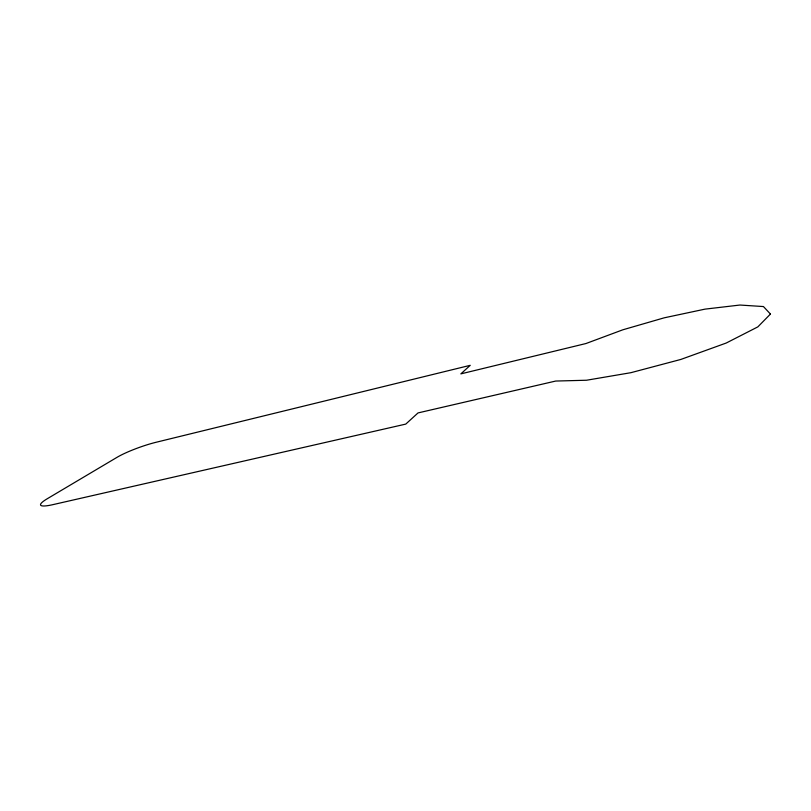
<?xml version="1.0" encoding="UTF-8"?>
<svg xmlns="http://www.w3.org/2000/svg" width="811" height="811" viewBox="0 0 811 811"><rect width="100%" height="100%" fill="white"/><g stroke="black" fill="none" stroke-linecap="round" stroke-linejoin="round"><path stroke-width="1.22" d="M770.45 314.05L757.849 326.874L726.22 343.033L680.855 359.435L630.907 372.685L586.546 380.237L555.707 381.048L418.03 412.921L405.764 424.102L52.938 504.635A33.555 5.282 -20.6 0 1 47.241 498.755L117.179 457.242A30.108 4.45 -19.9 0 1 155.864 442.33L470.228 365.325L460.851 373.881L585.927 343.54L622.858 329.793L664.209 317.821L705.012 309.133L739.946 305.037L763.445 306.558L770.45 314.05"/></g></svg>
